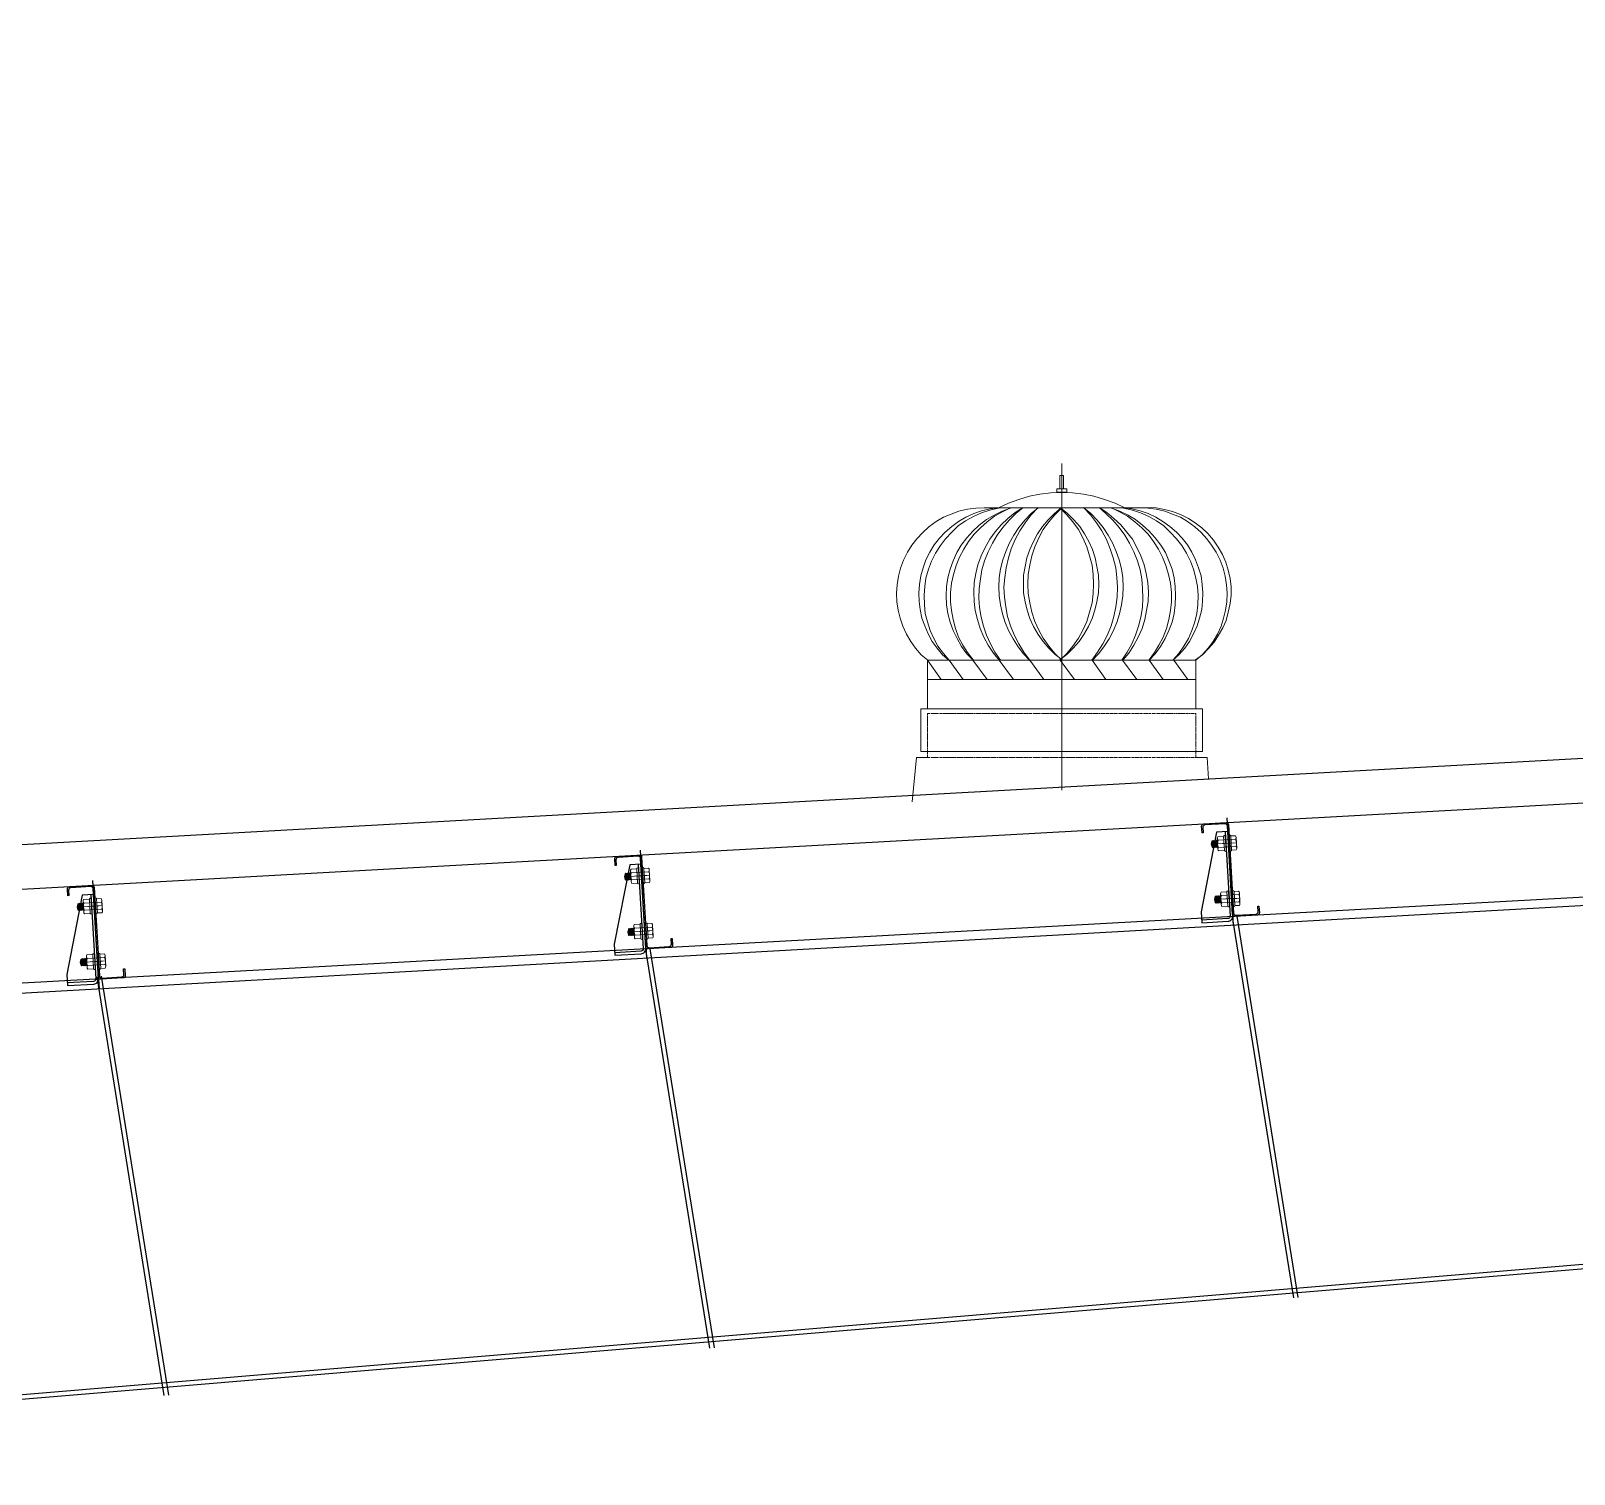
# Model space of a CAD drawing. Header units: metres. Extents: x 31037 to 31490, y -4422 to -3483.
# Drawn here: x 31227.677 to 31231.125, y -4401.642 to -4398.418 of the extents above; entities that cross this region are included whole.
import ezdxf

# ---------------------------------------------------------------- set-up
doc = ezdxf.new("R2010")
doc.units = ezdxf.units.M
doc.header["$LTSCALE"] = 30
doc.header["$MEASUREMENT"] = 0
doc.linetypes.add('DASHDOT', pattern=[1, 0.5, -0.25, 0, -0.25])
doc.layers.get('0').update_dxf_attribs({"color": 30, "lineweight": 40})
for name, color, linetype in [('JSC-1A-Thin', 254, 'Continuous'), ('JSC-G-Grid Line', 250, 'DASHDOT'), ('JSC-H-Dimension', 251, 'Continuous'), ('JSC-U-Steel', 21, 'Continuous'), ('STEEL', 33, 'Continuous')]:
    doc.layers.add(name, color=color, linetype=linetype)
doc.layers.add('JSC-4D-Bolt', color=240, linetype='Continuous', lineweight=18)

# ---------------------------------------------------------------- blocks, each defined once
blk = doc.blocks.new('EGEGRE')
at = {"layer": 'JSC-1A-Thin', "lineweight": 9, "extrusion": (0.000697341, -0.000131776, 1)}
blk.add_line((17325.4454, -5309.2693, 0), (17325.4356, -5309.368), dxfattribs=at)
at = {"layer": 'JSC-1A-Thin', "linetype": 'DASHDOT', "lineweight": 9, "extrusion": (0.000697341, -0.000131776, 1), "elevation": 12.7814}
blk.add_lwpolyline([(17325.7659, -5308.6109), (17325.7659, -5309.3404)], dxfattribs=at)
at = {"layer": 'JSC-1A-Thin', "lineweight": 9, "extrusion": (0.000697341, -0.000131776, 1), "elevation": 12.7814}
for points in [[(17325.7611, -5308.6372), (17325.7699, -5308.6372)], [(17325.7611, -5308.6372), (17325.7611, -5308.667)], [(17325.7699, -5308.6372), (17325.7699, -5308.667)], [(17325.9066, -5308.7096), (17325.8849, -5308.6995), (17325.8612, -5308.6907), (17325.8376, -5308.6839), (17325.8146, -5308.6792), (17325.7895, -5308.6758), (17325.7659, -5308.6751), (17325.7415, -5308.6758), (17325.7165, -5308.6792), (17325.6935, -5308.6839), (17325.6698, -5308.6907), (17325.6468, -5308.6995), (17325.6245, -5308.7096)], [(17325.7544, -5308.667), (17325.7774, -5308.667), (17325.7774, -5308.6744), (17325.7544, -5308.6744), (17325.7544, -5308.667)], [(17325.5927, -5308.7096), (17325.5738, -5308.7103), (17325.5555, -5308.7123), (17325.5359, -5308.7171), (17325.519, -5308.7238), (17325.5014, -5308.7306), (17325.4852, -5308.7401), (17325.4689, -5308.7522), (17325.4554, -5308.7644), (17325.4419, -5308.7786), (17325.431, -5308.7928), (17325.4209, -5308.809), (17325.4121, -5308.8266), (17325.4053, -5308.8442), (17325.4013, -5308.8625), (17325.3979, -5308.8814), (17325.3966, -5308.9004), (17325.3972, -5308.9193), (17325.4006, -5308.9382), (17325.4047, -5308.9565), (17325.4108, -5308.9741), (17325.4189, -5308.9917), (17325.4283, -5309.0079), (17325.4392, -5309.0228), (17325.452, -5309.0377), (17325.4662, -5309.0498)], [(17325.6245, -5308.7096), (17325.6056, -5308.7116), (17325.5866, -5308.7164), (17325.569, -5308.7225), (17325.5514, -5308.7306), (17325.5352, -5308.7401), (17325.5203, -5308.7516), (17325.5055, -5308.7637), (17325.4926, -5308.7773), (17325.4804, -5308.7921), (17325.471, -5308.8084), (17325.4622, -5308.826), (17325.4561, -5308.8435), (17325.4507, -5308.8618), (17325.448, -5308.8807), (17325.4466, -5308.8997), (17325.4473, -5308.9186), (17325.4493, -5308.9369), (17325.4534, -5308.9558), (17325.4595, -5308.9734), (17325.4676, -5308.991), (17325.4764, -5309.0079), (17325.4872, -5309.0228), (17325.4994, -5309.0377), (17325.5136, -5309.0498)], [(17325.6245, -5308.7103), (17325.6049, -5308.715), (17325.5866, -5308.7211), (17325.5684, -5308.7292), (17325.5508, -5308.7387), (17325.5345, -5308.7502), (17325.5203, -5308.7637), (17325.5061, -5308.7786), (17325.4946, -5308.7935), (17325.4838, -5308.8111), (17325.475, -5308.8287), (17325.4683, -5308.8469), (17325.4622, -5308.8665), (17325.4595, -5308.8855), (17325.4581, -5308.9051), (17325.4588, -5308.9261), (17325.4608, -5308.9457), (17325.4655, -5308.9646), (17325.4716, -5308.9836), (17325.4797, -5309.0018), (17325.4892, -5309.0187), (17325.5014, -5309.035), (17325.5142, -5309.0498)], [(17325.6516, -5308.7103), (17325.6326, -5308.7171), (17325.6144, -5308.7258), (17325.5974, -5308.736), (17325.5812, -5308.7482), (17325.567, -5308.7617), (17325.5535, -5308.7766), (17325.5413, -5308.7928), (17325.5312, -5308.8097), (17325.523, -5308.828), (17325.5163, -5308.8469), (17325.5115, -5308.8659), (17325.5082, -5308.8855), (17325.5075, -5308.9065), (17325.5082, -5308.9261), (17325.5115, -5308.9457), (17325.5163, -5308.9653), (17325.523, -5308.9836), (17325.5318, -5309.0018), (17325.542, -5309.0194), (17325.5535, -5309.0356), (17325.5677, -5309.0498)], [(17325.6516, -5308.7096), (17325.6333, -5308.7184), (17325.6157, -5308.7286), (17325.5988, -5308.7407), (17325.5839, -5308.7543), (17325.5697, -5308.7685), (17325.5575, -5308.7847), (17325.5467, -5308.8023), (17325.5372, -5308.8199), (17325.5298, -5308.8388), (17325.5237, -5308.8584), (17325.5197, -5308.878), (17325.517, -5308.899), (17325.517, -5308.9193), (17325.5197, -5308.9389), (17325.523, -5308.9592), (17325.5285, -5308.9795), (17325.5352, -5308.9984), (17325.5447, -5309.0167), (17325.5555, -5309.0329), (17325.5677, -5309.0492)], [(17325.6793, -5308.7089), (17325.6617, -5308.7204), (17325.6455, -5308.7333), (17325.6306, -5308.7475), (17325.6171, -5308.7631), (17325.6049, -5308.78), (17325.5947, -5308.7982), (17325.5859, -5308.8172), (17325.5785, -5308.8368), (17325.5738, -5308.8564), (17325.5704, -5308.8767), (17325.569, -5308.8983), (17325.5697, -5308.9186), (17325.5724, -5308.9389), (17325.5772, -5308.9592), (17325.5832, -5308.9795), (17325.592, -5308.9984), (17325.6015, -5309.0167), (17325.613, -5309.0343), (17325.6259, -5309.0498)], [(17325.6793, -5308.7089), (17325.6631, -5308.7225), (17325.6482, -5308.7373), (17325.634, -5308.7536), (17325.6218, -5308.7705), (17325.611, -5308.7888), (17325.6015, -5308.8077), (17325.5934, -5308.828), (17325.5873, -5308.8483), (17325.5839, -5308.8686), (17325.5812, -5308.8902), (17325.5805, -5308.9112), (17325.5819, -5308.9322), (17325.5859, -5308.9538), (17325.5907, -5308.9741), (17325.5974, -5308.9944), (17325.6062, -5309.0133), (17325.6164, -5309.0323), (17325.6286, -5309.0498)], [(17325.5927, -5308.7096), (17325.939, -5308.7096)], [(17325.7131, -5308.7096), (17325.6976, -5308.7225), (17325.6833, -5308.7373), (17325.6698, -5308.7536), (17325.659, -5308.7705), (17325.6489, -5308.7881), (17325.6407, -5308.807), (17325.634, -5308.826), (17325.6292, -5308.8456), (17325.6259, -5308.8659), (17325.6252, -5308.8862), (17325.6259, -5308.9065), (17325.6292, -5308.9267), (17325.6333, -5308.9464), (17325.6394, -5308.966), (17325.6475, -5308.9849), (17325.657, -5309.0025), (17325.6685, -5309.0201), (17325.6806, -5309.0356), (17325.6948, -5309.0505)], [(17325.7131, -5308.7089), (17325.6976, -5308.7252), (17325.684, -5308.7428), (17325.6719, -5308.761), (17325.6617, -5308.7806), (17325.6529, -5308.8009), (17325.6468, -5308.8212), (17325.6414, -5308.8435), (17325.6387, -5308.8652), (17325.6367, -5308.8868), (17325.638, -5308.9092), (17325.6407, -5308.9308), (17325.6448, -5308.9524), (17325.6516, -5308.9734), (17325.6597, -5308.9937), (17325.6698, -5309.0133), (17325.6813, -5309.0323), (17325.6948, -5309.0498)], [(17325.7645, -5308.7096), (17325.7496, -5308.7225), (17325.7354, -5308.7367), (17325.7226, -5308.7516), (17325.7118, -5308.7678), (17325.7023, -5308.7847), (17325.6942, -5308.803), (17325.6881, -5308.8212), (17325.684, -5308.8408), (17325.6806, -5308.8598), (17325.68, -5308.8801), (17325.6806, -5308.8997), (17325.684, -5308.9193), (17325.6888, -5308.9382), (17325.6948, -5308.9572), (17325.703, -5308.9748), (17325.7131, -5308.9924), (17325.7239, -5309.0086), (17325.7368, -5309.0228), (17325.751, -5309.037), (17325.7665, -5309.0492)], [(17325.7659, -5308.7096), (17325.7503, -5308.7252), (17325.7368, -5308.7407), (17325.7246, -5308.7583), (17325.7145, -5308.7766), (17325.7057, -5308.7969), (17325.6989, -5308.8172), (17325.6942, -5308.8375), (17325.6908, -5308.8584), (17325.6901, -5308.8801), (17325.6908, -5308.901), (17325.6942, -5308.922), (17325.6989, -5308.943), (17325.7057, -5308.9633), (17325.7145, -5308.9829), (17325.7246, -5309.0011), (17325.7368, -5309.0187), (17325.7503, -5309.035), (17325.7659, -5309.0498)], [(17325.7618, -5309.0498), (17325.7774, -5309.035), (17325.7902, -5309.0187), (17325.8031, -5309.0011), (17325.8132, -5308.9829), (17325.822, -5308.9633), (17325.8281, -5308.943), (17325.8335, -5308.922), (17325.8362, -5308.901), (17325.8369, -5308.8801), (17325.8362, -5308.8584), (17325.8335, -5308.8375), (17325.8281, -5308.8172), (17325.822, -5308.7969), (17325.8132, -5308.7766), (17325.8031, -5308.7583), (17325.7902, -5308.7407), (17325.7774, -5308.7252), (17325.7618, -5308.7096)], [(17325.7618, -5309.0492), (17325.7774, -5309.037), (17325.7909, -5309.0228), (17325.8044, -5309.0086), (17325.8152, -5308.9924), (17325.8254, -5308.9748), (17325.8335, -5308.9572), (17325.8396, -5308.9382), (17325.8443, -5308.9193), (17325.8477, -5308.8997), (17325.8484, -5308.8801), (17325.8477, -5308.8598), (17325.8443, -5308.8408), (17325.8403, -5308.8212), (17325.8342, -5308.803), (17325.8261, -5308.7847), (17325.8166, -5308.7678), (17325.8058, -5308.7516), (17325.7929, -5308.7367), (17325.7787, -5308.7225), (17325.7632, -5308.7096)], [(17325.8328, -5309.0498), (17325.8457, -5309.0323), (17325.8579, -5309.0133), (17325.868, -5308.9937), (17325.8761, -5308.9734), (17325.8822, -5308.9524), (17325.8869, -5308.9308), (17325.8897, -5308.9092), (17325.8903, -5308.8868), (17325.889, -5308.8652), (17325.8863, -5308.8435), (17325.8809, -5308.8212), (17325.8741, -5308.8009), (17325.866, -5308.7806), (17325.8552, -5308.761), (17325.8437, -5308.7428), (17325.8301, -5308.7252), (17325.8146, -5308.7089)], [(17325.8335, -5309.0505), (17325.8477, -5309.0356), (17325.8599, -5309.0201), (17325.8714, -5309.0025), (17325.8809, -5308.9849), (17325.889, -5308.966), (17325.8951, -5308.9464), (17325.8991, -5308.9267), (17325.9025, -5308.9065), (17325.9032, -5308.8862), (17325.9025, -5308.8659), (17325.8991, -5308.8456), (17325.8944, -5308.826), (17325.8876, -5308.807), (17325.8795, -5308.7881), (17325.8694, -5308.7705), (17325.8585, -5308.7536), (17325.845, -5308.7373), (17325.8308, -5308.7225), (17325.8152, -5308.7096)], [(17325.8998, -5309.0498), (17325.912, -5309.0323), (17325.9221, -5309.0133), (17325.9309, -5308.9944), (17325.937, -5308.9741), (17325.9424, -5308.9538), (17325.9458, -5308.9322), (17325.9471, -5308.9112), (17325.9465, -5308.8902), (17325.9444, -5308.8686), (17325.9411, -5308.8483), (17325.935, -5308.828), (17325.9269, -5308.8077), (17325.9174, -5308.7888), (17325.9066, -5308.7705), (17325.8944, -5308.7536), (17325.8802, -5308.7373), (17325.8646, -5308.7225), (17325.8491, -5308.7089)], [(17325.9025, -5309.0498), (17325.9154, -5309.0343), (17325.9269, -5309.0167), (17325.9363, -5308.9984), (17325.9451, -5308.9795), (17325.9512, -5308.9592), (17325.9553, -5308.9389), (17325.9586, -5308.9186), (17325.9593, -5308.8983), (17325.958, -5308.8767), (17325.9546, -5308.8564), (17325.9499, -5308.8368), (17325.9424, -5308.8172), (17325.9336, -5308.7982), (17325.9235, -5308.78), (17325.9106, -5308.7631), (17325.8978, -5308.7475), (17325.8822, -5308.7333), (17325.8667, -5308.7204), (17325.8491, -5308.7089)], [(17325.9607, -5309.0492), (17325.9729, -5309.0329), (17325.983, -5309.0167), (17325.9925, -5308.9984), (17325.9999, -5308.9795), (17326.0053, -5308.9592), (17326.0087, -5308.9389), (17326.0107, -5308.9193), (17326.0107, -5308.899), (17326.0087, -5308.878), (17326.0046, -5308.8584), (17325.9986, -5308.8388), (17325.9911, -5308.8199), (17325.9816, -5308.8023), (17325.9708, -5308.7847), (17325.9586, -5308.7685), (17325.9444, -5308.7543), (17325.9289, -5308.7407), (17325.9127, -5308.7286), (17325.8951, -5308.7184), (17325.8768, -5308.7096)], [(17325.9607, -5309.0498), (17325.9742, -5309.0356), (17325.9864, -5309.0194), (17325.9965, -5309.0018), (17326.0053, -5308.9836), (17326.0121, -5308.9653), (17326.0168, -5308.9457), (17326.0195, -5308.9261), (17326.0202, -5308.9065), (17326.0195, -5308.8855), (17326.0168, -5308.8659), (17326.0121, -5308.8469), (17326.0053, -5308.828), (17325.9972, -5308.8097), (17325.9871, -5308.7928), (17325.9742, -5308.7766), (17325.9614, -5308.7617), (17325.9465, -5308.7482), (17325.9309, -5308.736), (17325.914, -5308.7258), (17325.8957, -5308.7171), (17325.8768, -5308.7103)], [(17325.9032, -5308.7096), (17325.9221, -5308.7116), (17325.9411, -5308.7164), (17325.9586, -5308.7225), (17325.9762, -5308.7306), (17325.9918, -5308.7401), (17326.0073, -5308.7516), (17326.0222, -5308.7637), (17326.0351, -5308.7773), (17326.0466, -5308.7921), (17326.0561, -5308.8084), (17326.0648, -5308.826), (17326.0716, -5308.8435), (17326.077, -5308.8618), (17326.0797, -5308.8807), (17326.0811, -5308.8997), (17326.0804, -5308.9186), (17326.0784, -5308.9369), (17326.0736, -5308.9558), (17326.0682, -5308.9734), (17326.0601, -5308.991), (17326.0513, -5309.0079), (17326.0405, -5309.0228), (17326.0276, -5309.0377), (17326.0141, -5309.0498), (17326.027, -5309.035), (17326.0385, -5309.0187), (17326.0486, -5309.0018), (17326.0561, -5308.9836), (17326.0628, -5308.9646), (17326.0676, -5308.9457), (17326.0696, -5308.9261), (17326.0703, -5308.9051), (17326.0689, -5308.8855), (17326.0655, -5308.8665), (17326.0601, -5308.8469), (17326.0533, -5308.8287), (17326.0446, -5308.8111), (17326.0337, -5308.7935), (17326.0222, -5308.7786), (17326.008, -5308.7637), (17325.9938, -5308.7502), (17325.9776, -5308.7387), (17325.96, -5308.7292), (17325.9417, -5308.7211), (17325.9235, -5308.715), (17325.9039, -5308.7103)], [(17326.0648, -5309.0492), (17326.0804, -5309.0377), (17326.0933, -5309.0241), (17326.1061, -5309.0099), (17326.1163, -5308.9944), (17326.1257, -5308.9775), (17326.1332, -5308.9612), (17326.1379, -5308.943), (17326.142, -5308.9234), (17326.144, -5308.9051), (17326.144, -5308.8862), (17326.142, -5308.8672), (17326.1379, -5308.849), (17326.1325, -5308.8307), (17326.125, -5308.8138), (17326.1156, -5308.7975), (17326.1048, -5308.782), (17326.0919, -5308.7671), (17326.079, -5308.7543), (17326.0635, -5308.7428), (17326.0486, -5308.7333), (17326.031, -5308.7245), (17326.0134, -5308.7177), (17325.9952, -5308.713), (17325.9769, -5308.7096), (17325.958, -5308.7089), (17325.939, -5308.7096)], [(17326.0655, -5309.0498), (17326.0797, -5309.0377), (17326.0926, -5309.0228), (17326.1041, -5309.0079), (17326.1135, -5308.9917), (17326.1217, -5308.9741), (17326.1271, -5308.9565), (17326.1318, -5308.9382), (17326.1345, -5308.9193), (17326.1352, -5308.9004), (17326.1338, -5308.8814), (17326.1311, -5308.8625), (17326.1264, -5308.8442), (17326.1196, -5308.8266), (17326.1108, -5308.809), (17326.1007, -5308.7928), (17326.0899, -5308.7786), (17326.077, -5308.7644), (17326.0628, -5308.7522), (17326.0466, -5308.7401), (17326.031, -5308.7306), (17326.0134, -5308.7238), (17325.9959, -5308.7171), (17325.9769, -5308.7123), (17325.9586, -5308.7103), (17325.9397, -5308.7096)], [(17325.4655, -5309.0498), (17326.0655, -5309.0498)], [(17325.4655, -5309.0498), (17325.4967, -5309.0931)], [(17325.4655, -5309.1588), (17325.4655, -5309.0498)], [(17325.5142, -5309.0498), (17325.5454, -5309.0931)], [(17325.567, -5309.0498), (17325.5988, -5309.0931)], [(17325.6259, -5309.0498), (17325.6583, -5309.0931)], [(17325.6948, -5309.0498), (17325.726, -5309.0931)], [(17325.7625, -5309.0498), (17325.7943, -5309.0931)], [(17325.8335, -5309.0498), (17325.8646, -5309.0931)], [(17325.9012, -5309.0498), (17325.9336, -5309.0931)], [(17325.9607, -5309.0498), (17325.9925, -5309.0931)], [(17326.0161, -5309.0498), (17326.0473, -5309.0931)], [(17326.0655, -5309.1588), (17326.0655, -5309.0498)], [(17325.4655, -5309.0931), (17326.0655, -5309.0931)], [(17325.4507, -5309.1588), (17326.0804, -5309.1588)], [(17326.0804, -5309.2541), (17325.4507, -5309.2541), (17325.4507, -5309.1588)], [(17325.4655, -5309.1689), (17325.4669, -5309.1689)], [(17325.4655, -5309.1689), (17325.4655, -5309.1703)], [(17325.4655, -5309.1716), (17325.4655, -5309.173)], [(17325.4655, -5309.1743), (17325.4655, -5309.1757)], [(17325.4676, -5309.1689), (17325.4696, -5309.1689)], [(17325.4703, -5309.1689), (17325.4716, -5309.1689)], [(17325.4737, -5309.1689), (17325.475, -5309.1689)], [(17325.4757, -5309.1689), (17325.4777, -5309.1689)], [(17325.4784, -5309.1689), (17325.4804, -5309.1689)], [(17325.4811, -5309.1689), (17325.4831, -5309.1689)], [(17325.4838, -5309.1689), (17325.4858, -5309.1689)], [(17325.4865, -5309.1689), (17325.4885, -5309.1689)], [(17325.4892, -5309.1689), (17325.4906, -5309.1689)], [(17325.4926, -5309.1689), (17325.494, -5309.1689)], [(17325.4946, -5309.1689), (17325.4967, -5309.1689)], [(17325.4973, -5309.1689), (17325.4994, -5309.1689)], [(17325.5007, -5309.1689), (17325.5021, -5309.1689)], [(17325.5027, -5309.1689), (17325.5048, -5309.1689)], [(17325.5055, -5309.1689), (17325.5075, -5309.1689)], [(17325.5082, -5309.1689), (17325.5102, -5309.1689)], [(17325.5115, -5309.1689), (17325.5129, -5309.1689)], [(17325.5136, -5309.1689), (17325.5156, -5309.1689)], [(17325.5163, -5309.1689), (17325.519, -5309.1689)], [(17325.5197, -5309.1689), (17325.521, -5309.1689)], [(17325.5217, -5309.1689), (17325.5237, -5309.1689)], [(17325.5244, -5309.1689), (17325.5264, -5309.1689)], [(17325.5271, -5309.1689), (17325.5291, -5309.1689)], [(17325.5305, -5309.1689), (17325.5318, -5309.1689)], [(17325.5325, -5309.1689), (17325.5345, -5309.1689)], [(17325.5352, -5309.1689), (17325.5379, -5309.1689)], [(17325.5386, -5309.1689), (17325.54, -5309.1689)], [(17325.5406, -5309.1689), (17325.5427, -5309.1689)], [(17325.5433, -5309.1689), (17325.5454, -5309.1689)], [(17325.5467, -5309.1689), (17325.5481, -5309.1689)], [(17325.5494, -5309.1689), (17325.5508, -5309.1689)], [(17325.5514, -5309.1689), (17325.5535, -5309.1689)], [(17325.5542, -5309.1689), (17325.5569, -5309.1689)], [(17325.5575, -5309.1689), (17325.5589, -5309.1689)], [(17325.5596, -5309.1689), (17325.5616, -5309.1689)], [(17325.5623, -5309.1689), (17325.565, -5309.1689)], [(17325.5657, -5309.1689), (17325.567, -5309.1689)], [(17325.5684, -5309.1689), (17325.5697, -5309.1689)], [(17325.5704, -5309.1689), (17325.5724, -5309.1689)], [(17325.5738, -5309.1689), (17325.5758, -5309.1689)], [(17325.5765, -5309.1689), (17325.5778, -5309.1689)], [(17325.5785, -5309.1689), (17325.5805, -5309.1689)], [(17325.5812, -5309.1689), (17325.5839, -5309.1689)], [(17325.5846, -5309.1689), (17325.5859, -5309.1689)], [(17325.5873, -5309.1689), (17325.5887, -5309.1689)], [(17325.5893, -5309.1689), (17325.592, -5309.1689)], [(17325.5927, -5309.1689), (17325.5947, -5309.1689)], [(17325.5954, -5309.1689), (17325.5968, -5309.1689)], [(17325.5974, -5309.1689), (17325.5995, -5309.1689)], [(17325.6002, -5309.1689), (17325.6029, -5309.1689)], [(17325.6035, -5309.1689), (17325.6049, -5309.1689)], [(17325.6062, -5309.1689), (17325.6076, -5309.1689)], [(17325.6083, -5309.1689), (17325.611, -5309.1689)], [(17325.6116, -5309.1689), (17325.6137, -5309.1689)], [(17325.6144, -5309.1689), (17325.6157, -5309.1689)], [(17325.6164, -5309.1689), (17325.6184, -5309.1689)], [(17325.6198, -5309.1689), (17325.6218, -5309.1689)], [(17325.6225, -5309.1689), (17325.6238, -5309.1689)], [(17325.6252, -5309.1689), (17325.6265, -5309.1689)], [(17325.6272, -5309.1689), (17325.6299, -5309.1689)], [(17325.6306, -5309.1689), (17325.6326, -5309.1689)], [(17325.6333, -5309.1689), (17325.6346, -5309.1689)], [(17325.6353, -5309.1689), (17325.638, -5309.1689)], [(17325.6387, -5309.1689), (17325.6407, -5309.1689)], [(17325.6414, -5309.1689), (17325.6428, -5309.1689)], [(17325.6441, -5309.1689), (17325.6455, -5309.1689)], [(17325.6468, -5309.1689), (17325.6489, -5309.1689)], [(17325.6495, -5309.1689), (17325.6516, -5309.1689)], [(17325.6522, -5309.1689), (17325.6536, -5309.1689)], [(17325.6543, -5309.1689), (17325.657, -5309.1689)], [(17325.6576, -5309.1689), (17325.6597, -5309.1689)], [(17325.6604, -5309.1689), (17325.6617, -5309.1689)], [(17325.6631, -5309.1689), (17325.6651, -5309.1689)], [(17325.6658, -5309.1689), (17325.6678, -5309.1689)], [(17325.6685, -5309.1689), (17325.6705, -5309.1689)], [(17325.6712, -5309.1689), (17325.6725, -5309.1689)], [(17325.6732, -5309.1689), (17325.6759, -5309.1689)], [(17325.6766, -5309.1689), (17325.6786, -5309.1689)], [(17325.6793, -5309.1689), (17325.6806, -5309.1689)], [(17325.682, -5309.1689), (17325.684, -5309.1689)], [(17325.6847, -5309.1689), (17325.6867, -5309.1689)], [(17325.6874, -5309.1689), (17325.6894, -5309.1689)], [(17325.6901, -5309.1689), (17325.6915, -5309.1689)], [(17325.6928, -5309.1689), (17325.6948, -5309.1689)], [(17325.6955, -5309.1689), (17325.6976, -5309.1689)], [(17325.6982, -5309.1689), (17325.6996, -5309.1689)], [(17325.7016, -5309.1689), (17325.703, -5309.1689)], [(17325.7036, -5309.1689), (17325.7057, -5309.1689)], [(17325.7063, -5309.1689), (17325.7084, -5309.1689)], [(17325.7091, -5309.1689), (17325.7111, -5309.1689)], [(17325.7118, -5309.1689), (17325.7138, -5309.1689)], [(17325.7145, -5309.1689), (17325.7165, -5309.1689)], [(17325.7172, -5309.1689), (17325.7185, -5309.1689)], [(17325.7206, -5309.1689), (17325.7219, -5309.1689)], [(17325.7226, -5309.1689), (17325.7246, -5309.1689)], [(17325.7253, -5309.1689), (17325.7273, -5309.1689)], [(17325.728, -5309.1689), (17325.73, -5309.1689)], [(17325.7307, -5309.1689), (17325.7327, -5309.1689)], [(17325.7334, -5309.1689), (17325.7354, -5309.1689)], [(17325.7361, -5309.1689), (17325.7381, -5309.1689)], [(17325.7395, -5309.1689), (17325.7408, -5309.1689)], [(17325.7415, -5309.1689), (17325.7435, -5309.1689)], [(17325.7442, -5309.1689), (17325.7463, -5309.1689)], [(17325.7476, -5309.1689), (17325.749, -5309.1689)], [(17325.7496, -5309.1689), (17325.7517, -5309.1689)], [(17325.7523, -5309.1689), (17325.7544, -5309.1689)], [(17325.755, -5309.1689), (17325.7571, -5309.1689)], [(17325.7584, -5309.1689), (17325.7598, -5309.1689)], [(17325.7605, -5309.1689), (17325.7625, -5309.1689)], [(17325.7632, -5309.1689), (17325.7659, -5309.1689)], [(17325.7665, -5309.1689), (17325.7679, -5309.1689)], [(17325.7686, -5309.1689), (17325.7706, -5309.1689)], [(17325.7713, -5309.1689), (17325.7733, -5309.1689)], [(17325.7747, -5309.1689), (17325.776, -5309.1689)], [(17325.7774, -5309.1689), (17325.7787, -5309.1689)], [(17325.7794, -5309.1689), (17325.7814, -5309.1689)], [(17325.7821, -5309.1689), (17325.7848, -5309.1689)], [(17325.7855, -5309.1689), (17325.7868, -5309.1689)], [(17325.7875, -5309.1689), (17325.7895, -5309.1689)], [(17325.7902, -5309.1689), (17325.7929, -5309.1689)], [(17325.7936, -5309.1689), (17325.795, -5309.1689)], [(17325.7963, -5309.1689), (17325.7977, -5309.1689)], [(17325.7983, -5309.1689), (17325.8004, -5309.1689)], [(17325.801, -5309.1689), (17325.8038, -5309.1689)], [(17325.8044, -5309.1689), (17325.8058, -5309.1689)], [(17325.8065, -5309.1689), (17325.8085, -5309.1689)], [(17325.8092, -5309.1689), (17325.8119, -5309.1689)], [(17325.8125, -5309.1689), (17325.8139, -5309.1689)], [(17325.8152, -5309.1689), (17325.8166, -5309.1689)], [(17325.8173, -5309.1689), (17325.8193, -5309.1689)], [(17325.8207, -5309.1689), (17325.8227, -5309.1689)], [(17325.8234, -5309.1689), (17325.8247, -5309.1689)], [(17325.8254, -5309.1689), (17325.8274, -5309.1689)], [(17325.8281, -5309.1689), (17325.8308, -5309.1689)], [(17325.8315, -5309.1689), (17325.8328, -5309.1689)], [(17325.8342, -5309.1689), (17325.8355, -5309.1689)], [(17325.8362, -5309.1689), (17325.8389, -5309.1689)], [(17325.8396, -5309.1689), (17325.8416, -5309.1689)], [(17325.8423, -5309.1689), (17325.8437, -5309.1689)], [(17325.8443, -5309.1689), (17325.8464, -5309.1689)], [(17325.8477, -5309.1689), (17325.8497, -5309.1689)], [(17325.8504, -5309.1689), (17325.8518, -5309.1689)], [(17325.8531, -5309.1689), (17325.8545, -5309.1689)], [(17325.8552, -5309.1689), (17325.8579, -5309.1689)], [(17325.8585, -5309.1689), (17325.8606, -5309.1689)], [(17325.8612, -5309.1689), (17325.8626, -5309.1689)], [(17325.864, -5309.1689), (17325.866, -5309.1689)], [(17325.8667, -5309.1689), (17325.8687, -5309.1689)], [(17325.8694, -5309.1689), (17325.8707, -5309.1689)], [(17325.8721, -5309.1689), (17325.8734, -5309.1689)], [(17325.8741, -5309.1689), (17325.8768, -5309.1689)], [(17325.8775, -5309.1689), (17325.8795, -5309.1689)], [(17325.8802, -5309.1689), (17325.8815, -5309.1689)], [(17325.8829, -5309.1689), (17325.8849, -5309.1689)], [(17325.8856, -5309.1689), (17325.8876, -5309.1689)], [(17325.8883, -5309.1689), (17325.8897, -5309.1689)], [(17325.891, -5309.1689), (17325.8924, -5309.1689)], [(17325.8937, -5309.1689), (17325.8957, -5309.1689)], [(17325.8964, -5309.1689), (17325.8984, -5309.1689)], [(17325.8991, -5309.1689), (17325.9005, -5309.1689)], [(17325.9025, -5309.1689), (17325.9039, -5309.1689)], [(17325.9045, -5309.1689), (17325.9066, -5309.1689)], [(17325.9072, -5309.1689), (17325.9086, -5309.1689)], [(17325.9099, -5309.1689), (17325.912, -5309.1689)], [(17325.9127, -5309.1689), (17325.9147, -5309.1689)], [(17325.9154, -5309.1689), (17325.9174, -5309.1689)], [(17325.9181, -5309.1689), (17325.9194, -5309.1689)], [(17325.9214, -5309.1689), (17325.9228, -5309.1689)], [(17325.9235, -5309.1689), (17325.9255, -5309.1689)], [(17325.9262, -5309.1689), (17325.9275, -5309.1689)], [(17325.9289, -5309.1689), (17325.9309, -5309.1689)], [(17325.9316, -5309.1689), (17325.9336, -5309.1689)], [(17325.9343, -5309.1689), (17325.9363, -5309.1689)], [(17325.937, -5309.1689), (17325.939, -5309.1689)], [(17325.9404, -5309.1689), (17325.9417, -5309.1689)], [(17325.9424, -5309.1689), (17325.9444, -5309.1689)], [(17325.9451, -5309.1689), (17325.9465, -5309.1689)], [(17325.9485, -5309.1689), (17325.9499, -5309.1689)], [(17325.9505, -5309.1689), (17325.9526, -5309.1689)], [(17325.9532, -5309.1689), (17325.9553, -5309.1689)], [(17325.9559, -5309.1689), (17325.958, -5309.1689)], [(17325.9593, -5309.1689), (17325.9607, -5309.1689)], [(17325.9614, -5309.1689), (17325.9634, -5309.1689)], [(17325.9641, -5309.1689), (17325.9654, -5309.1689)], [(17325.9674, -5309.1689), (17325.9688, -5309.1689)], [(17325.9695, -5309.1689), (17325.9715, -5309.1689)], [(17325.9722, -5309.1689), (17325.9742, -5309.1689)], [(17325.9756, -5309.1689), (17325.9769, -5309.1689)], [(17325.9783, -5309.1689), (17325.9796, -5309.1689)], [(17325.9803, -5309.1689), (17325.9823, -5309.1689)], [(17325.983, -5309.1689), (17325.985, -5309.1689)], [(17325.9864, -5309.1689), (17325.9877, -5309.1689)], [(17325.9884, -5309.1689), (17325.9904, -5309.1689)], [(17325.9911, -5309.1689), (17325.9938, -5309.1689)], [(17325.9945, -5309.1689), (17325.9959, -5309.1689)], [(17325.9972, -5309.1689), (17325.9986, -5309.1689)], [(17325.9992, -5309.1689), (17326.0013, -5309.1689)], [(17326.0019, -5309.1689), (17326.004, -5309.1689)], [(17326.0053, -5309.1689), (17326.0067, -5309.1689)], [(17326.0073, -5309.1689), (17326.0094, -5309.1689)], [(17326.0101, -5309.1689), (17326.0128, -5309.1689)], [(17326.0134, -5309.1689), (17326.0148, -5309.1689)], [(17326.0161, -5309.1689), (17326.0175, -5309.1689)], [(17326.0182, -5309.1689), (17326.0202, -5309.1689)], [(17326.0216, -5309.1689), (17326.0229, -5309.1689)], [(17326.0243, -5309.1689), (17326.0256, -5309.1689)], [(17326.0263, -5309.1689), (17326.0283, -5309.1689)], [(17326.029, -5309.1689), (17326.0317, -5309.1689)], [(17326.0324, -5309.1689), (17326.0337, -5309.1689)], [(17326.0351, -5309.1689), (17326.0364, -5309.1689)], [(17326.0371, -5309.1689), (17326.0398, -5309.1689)], [(17326.0405, -5309.1689), (17326.0418, -5309.1689)], [(17326.0432, -5309.1689), (17326.0446, -5309.1689)], [(17326.0452, -5309.1689), (17326.0473, -5309.1689)], [(17326.0486, -5309.1689), (17326.0506, -5309.1689)], [(17326.0513, -5309.1689), (17326.0527, -5309.1689)], [(17326.054, -5309.1689), (17326.0554, -5309.1689)], [(17326.0561, -5309.1689), (17326.0588, -5309.1689)], [(17326.0594, -5309.1689), (17326.0608, -5309.1689)], [(17326.0621, -5309.1689), (17326.0635, -5309.1689)], [(17326.0642, -5309.1689), (17326.0655, -5309.1689)], [(17326.0655, -5309.1689), (17326.0655, -5309.1703)], [(17326.0655, -5309.1716), (17326.0655, -5309.173)], [(17326.0655, -5309.1743), (17326.0655, -5309.1757)], [(17326.0804, -5309.2541), (17326.0804, -5309.1588)], [(17325.4655, -5309.1763), (17325.4655, -5309.1784)], [(17325.4655, -5309.179), (17325.4655, -5309.1817)], [(17325.4655, -5309.1824), (17325.4655, -5309.1838)], [(17325.4655, -5309.1845), (17325.4655, -5309.1865)], [(17325.4655, -5309.1872), (17325.4655, -5309.1899)], [(17325.4655, -5309.1905), (17325.4655, -5309.1919)], [(17325.4655, -5309.1932), (17325.4655, -5309.1946)], [(17325.4655, -5309.1953), (17325.4655, -5309.1973)], [(17325.4655, -5309.1987), (17325.4655, -5309.2007)], [(17325.4655, -5309.2014), (17325.4655, -5309.2027)], [(17325.4655, -5309.2034), (17325.4655, -5309.2054)], [(17325.4655, -5309.2061), (17325.4655, -5309.2088)], [(17325.4655, -5309.2095), (17325.4655, -5309.2108)], [(17326.0655, -5309.1763), (17326.0655, -5309.1784)], [(17326.0655, -5309.179), (17326.0655, -5309.1817)], [(17326.0655, -5309.1824), (17326.0655, -5309.1838)], [(17326.0655, -5309.1845), (17326.0655, -5309.1865)], [(17326.0655, -5309.1872), (17326.0655, -5309.1899)], [(17326.0655, -5309.1905), (17326.0655, -5309.1919)], [(17326.0655, -5309.1932), (17326.0655, -5309.1946)], [(17326.0655, -5309.1953), (17326.0655, -5309.1973)], [(17326.0655, -5309.1987), (17326.0655, -5309.2007)], [(17326.0655, -5309.2014), (17326.0655, -5309.2027)], [(17326.0655, -5309.2034), (17326.0655, -5309.2054)], [(17326.0655, -5309.2061), (17326.0655, -5309.2088)], [(17326.0655, -5309.2095), (17326.0655, -5309.2108)], [(17325.4655, -5309.2122), (17325.4655, -5309.2135)], [(17325.4655, -5309.2142), (17325.4655, -5309.2169)], [(17325.4655, -5309.2176), (17325.4655, -5309.2196)], [(17325.4655, -5309.2203), (17325.4655, -5309.2217)], [(17325.4655, -5309.2223), (17325.4655, -5309.2244)], [(17325.4655, -5309.225), (17325.4655, -5309.2277)], [(17325.4655, -5309.2284), (17325.4655, -5309.2298)], [(17325.4655, -5309.2311), (17325.4655, -5309.2325)], [(17325.4655, -5309.2332), (17325.4655, -5309.2359)], [(17325.4655, -5309.2365), (17325.4655, -5309.2386)], [(17325.4655, -5309.2392), (17325.4655, -5309.2406)], [(17325.4655, -5309.2413), (17325.4655, -5309.2433)], [(17326.0655, -5309.2122), (17326.0655, -5309.2135)], [(17326.0655, -5309.2142), (17326.0655, -5309.2169)], [(17326.0655, -5309.2176), (17326.0655, -5309.2196)], [(17326.0655, -5309.2203), (17326.0655, -5309.2217)], [(17326.0655, -5309.2223), (17326.0655, -5309.2244)], [(17326.0655, -5309.225), (17326.0655, -5309.2277)], [(17326.0655, -5309.2284), (17326.0655, -5309.2298)], [(17326.0655, -5309.2311), (17326.0655, -5309.2325)], [(17326.0655, -5309.2332), (17326.0655, -5309.2359)], [(17326.0655, -5309.2365), (17326.0655, -5309.2386)], [(17326.0655, -5309.2392), (17326.0655, -5309.2406)], [(17326.0655, -5309.2413), (17326.0655, -5309.2433)], [(17325.4412, -5309.2677), (17325.4655, -5309.2677)], [(17325.4655, -5309.2447), (17325.4655, -5309.2467)], [(17325.4655, -5309.2474), (17325.4655, -5309.2487)], [(17325.4655, -5309.2501), (17325.4655, -5309.2514)], [(17325.4655, -5309.2521), (17325.4655, -5309.2548)], [(17325.4655, -5309.2555), (17325.4655, -5309.2575)], [(17325.4655, -5309.2582), (17325.4655, -5309.2595)], [(17325.4655, -5309.2609), (17325.4655, -5309.2629)], [(17325.4655, -5309.2636), (17325.4655, -5309.2656)], [(17325.4655, -5309.2663), (17325.4655, -5309.2677)], [(17325.4655, -5309.2677), (17325.4669, -5309.2677)], [(17325.4676, -5309.2677), (17325.4696, -5309.2677)], [(17325.4703, -5309.2677), (17325.4716, -5309.2677)], [(17325.4737, -5309.2677), (17325.475, -5309.2677)], [(17325.4757, -5309.2677), (17325.4777, -5309.2677)], [(17325.4784, -5309.2677), (17325.4804, -5309.2677)], [(17325.4811, -5309.2677), (17325.4831, -5309.2677)], [(17325.4838, -5309.2677), (17325.4858, -5309.2677)], [(17325.4865, -5309.2677), (17325.4885, -5309.2677)], [(17325.4892, -5309.2677), (17325.4906, -5309.2677)], [(17325.4926, -5309.2677), (17325.494, -5309.2677)], [(17325.4946, -5309.2677), (17325.4967, -5309.2677)], [(17325.4973, -5309.2677), (17325.4994, -5309.2677)], [(17325.5007, -5309.2677), (17325.5021, -5309.2677)], [(17325.5027, -5309.2677), (17325.5048, -5309.2677)], [(17325.5055, -5309.2677), (17325.5075, -5309.2677)], [(17325.5082, -5309.2677), (17325.5102, -5309.2677)], [(17325.5115, -5309.2677), (17325.5129, -5309.2677)], [(17325.5136, -5309.2677), (17325.5156, -5309.2677)], [(17325.5163, -5309.2677), (17325.519, -5309.2677)], [(17325.5197, -5309.2677), (17325.521, -5309.2677)], [(17325.5217, -5309.2677), (17325.5237, -5309.2677)], [(17325.5244, -5309.2677), (17325.5264, -5309.2677)], [(17325.5271, -5309.2677), (17325.5291, -5309.2677)], [(17325.5305, -5309.2677), (17325.5318, -5309.2677)], [(17325.5325, -5309.2677), (17325.5345, -5309.2677)], [(17325.5352, -5309.2677), (17325.5379, -5309.2677)], [(17325.5386, -5309.2677), (17325.54, -5309.2677)], [(17325.5406, -5309.2677), (17325.5427, -5309.2677)], [(17325.5433, -5309.2677), (17325.5454, -5309.2677)], [(17325.5467, -5309.2677), (17325.5481, -5309.2677)], [(17325.5494, -5309.2677), (17325.5508, -5309.2677)], [(17325.5514, -5309.2677), (17325.5535, -5309.2677)], [(17325.5542, -5309.2677), (17325.5569, -5309.2677)], [(17325.5575, -5309.2677), (17325.5589, -5309.2677)], [(17325.5596, -5309.2677), (17325.5616, -5309.2677)], [(17325.5623, -5309.2677), (17325.565, -5309.2677)], [(17325.5657, -5309.2677), (17325.567, -5309.2677)], [(17325.5684, -5309.2677), (17325.5697, -5309.2677)], [(17325.5704, -5309.2677), (17325.5724, -5309.2677)], [(17325.5738, -5309.2677), (17325.5758, -5309.2677)], [(17325.5765, -5309.2677), (17325.5778, -5309.2677)], [(17325.5785, -5309.2677), (17325.5805, -5309.2677)], [(17325.5812, -5309.2677), (17325.5839, -5309.2677)], [(17325.5846, -5309.2677), (17325.5859, -5309.2677)], [(17325.5873, -5309.2677), (17325.5887, -5309.2677)], [(17325.5893, -5309.2677), (17325.592, -5309.2677)], [(17325.5927, -5309.2677), (17325.5947, -5309.2677)], [(17325.5954, -5309.2677), (17325.5968, -5309.2677)], [(17325.5974, -5309.2677), (17325.5995, -5309.2677)], [(17325.6002, -5309.2677), (17325.6029, -5309.2677)], [(17325.6035, -5309.2677), (17325.6049, -5309.2677)], [(17325.6062, -5309.2677), (17325.6076, -5309.2677)], [(17325.6083, -5309.2677), (17325.611, -5309.2677)], [(17325.6116, -5309.2677), (17325.6137, -5309.2677)], [(17325.6144, -5309.2677), (17325.6157, -5309.2677)], [(17325.6164, -5309.2677), (17325.6184, -5309.2677)], [(17325.6198, -5309.2677), (17325.6218, -5309.2677)], [(17325.6225, -5309.2677), (17325.6238, -5309.2677)], [(17325.6252, -5309.2677), (17325.6265, -5309.2677)], [(17325.6272, -5309.2677), (17325.6299, -5309.2677)], [(17325.6306, -5309.2677), (17325.6326, -5309.2677)], [(17325.6333, -5309.2677), (17325.6346, -5309.2677)], [(17325.6353, -5309.2677), (17325.638, -5309.2677)], [(17325.6387, -5309.2677), (17325.6407, -5309.2677)], [(17325.6414, -5309.2677), (17325.6428, -5309.2677)], [(17325.6441, -5309.2677), (17325.6455, -5309.2677)], [(17325.6468, -5309.2677), (17325.6489, -5309.2677)], [(17325.6495, -5309.2677), (17325.6516, -5309.2677)], [(17325.6522, -5309.2677), (17325.6536, -5309.2677)], [(17325.6543, -5309.2677), (17325.657, -5309.2677)], [(17325.6576, -5309.2677), (17325.6597, -5309.2677)], [(17325.6604, -5309.2677), (17325.6617, -5309.2677)], [(17325.6631, -5309.2677), (17325.6651, -5309.2677)], [(17325.6658, -5309.2677), (17325.6678, -5309.2677)], [(17325.6685, -5309.2677), (17325.6705, -5309.2677)], [(17325.6712, -5309.2677), (17325.6725, -5309.2677)], [(17325.6732, -5309.2677), (17325.6759, -5309.2677)], [(17325.6766, -5309.2677), (17325.6786, -5309.2677)], [(17325.6793, -5309.2677), (17325.6806, -5309.2677)], [(17325.682, -5309.2677), (17325.684, -5309.2677)], [(17325.6847, -5309.2677), (17325.6867, -5309.2677)], [(17325.6874, -5309.2677), (17325.6894, -5309.2677)], [(17325.6901, -5309.2677), (17325.6915, -5309.2677)], [(17325.6928, -5309.2677), (17325.6948, -5309.2677)], [(17325.6955, -5309.2677), (17325.6976, -5309.2677)], [(17325.6982, -5309.2677), (17325.6996, -5309.2677)], [(17325.7016, -5309.2677), (17325.703, -5309.2677)], [(17325.7036, -5309.2677), (17325.7057, -5309.2677)], [(17325.7063, -5309.2677), (17325.7084, -5309.2677)], [(17325.7091, -5309.2677), (17325.7111, -5309.2677)], [(17325.7118, -5309.2677), (17325.7138, -5309.2677)], [(17325.7145, -5309.2677), (17325.7165, -5309.2677)], [(17325.7172, -5309.2677), (17325.7185, -5309.2677)], [(17325.7206, -5309.2677), (17325.7219, -5309.2677)], [(17325.7226, -5309.2677), (17325.7246, -5309.2677)], [(17325.7253, -5309.2677), (17325.7273, -5309.2677)], [(17325.728, -5309.2677), (17325.73, -5309.2677)], [(17325.7307, -5309.2677), (17325.7327, -5309.2677)], [(17325.7334, -5309.2677), (17325.7354, -5309.2677)], [(17325.7361, -5309.2677), (17325.7381, -5309.2677)], [(17325.7395, -5309.2677), (17325.7408, -5309.2677)], [(17325.7415, -5309.2677), (17325.7435, -5309.2677)], [(17325.7442, -5309.2677), (17325.7463, -5309.2677)], [(17325.7476, -5309.2677), (17325.749, -5309.2677)], [(17325.7496, -5309.2677), (17325.7517, -5309.2677)], [(17325.7523, -5309.2677), (17325.7544, -5309.2677)], [(17325.755, -5309.2677), (17325.7571, -5309.2677)], [(17325.7584, -5309.2677), (17325.7598, -5309.2677)], [(17325.7605, -5309.2677), (17325.7625, -5309.2677)], [(17325.7632, -5309.2677), (17325.7659, -5309.2677)], [(17325.7665, -5309.2677), (17325.7679, -5309.2677)], [(17325.7686, -5309.2677), (17325.7706, -5309.2677)], [(17325.7713, -5309.2677), (17325.7733, -5309.2677)], [(17325.7747, -5309.2677), (17325.776, -5309.2677)], [(17325.7774, -5309.2677), (17325.7787, -5309.2677)], [(17325.7794, -5309.2677), (17325.7814, -5309.2677)], [(17325.7821, -5309.2677), (17325.7848, -5309.2677)], [(17325.7855, -5309.2677), (17325.7868, -5309.2677)], [(17325.7875, -5309.2677), (17325.7895, -5309.2677)], [(17325.7902, -5309.2677), (17325.7929, -5309.2677)], [(17325.7936, -5309.2677), (17325.795, -5309.2677)], [(17325.7963, -5309.2677), (17325.7977, -5309.2677)], [(17325.7983, -5309.2677), (17325.8004, -5309.2677)], [(17325.801, -5309.2677), (17325.8038, -5309.2677)], [(17325.8044, -5309.2677), (17325.8058, -5309.2677)], [(17325.8065, -5309.2677), (17325.8085, -5309.2677)], [(17325.8092, -5309.2677), (17325.8119, -5309.2677)], [(17325.8125, -5309.2677), (17325.8139, -5309.2677)], [(17325.8152, -5309.2677), (17325.8166, -5309.2677)], [(17325.8173, -5309.2677), (17325.8193, -5309.2677)], [(17325.8207, -5309.2677), (17325.8227, -5309.2677)], [(17325.8234, -5309.2677), (17325.8247, -5309.2677)], [(17325.8254, -5309.2677), (17325.8274, -5309.2677)], [(17325.8281, -5309.2677), (17325.8308, -5309.2677)], [(17325.8315, -5309.2677), (17325.8328, -5309.2677)], [(17325.8342, -5309.2677), (17325.8355, -5309.2677)], [(17325.8362, -5309.2677), (17325.8389, -5309.2677)], [(17325.8396, -5309.2677), (17325.8416, -5309.2677)], [(17325.8423, -5309.2677), (17325.8437, -5309.2677)], [(17325.8443, -5309.2677), (17325.8464, -5309.2677)], [(17325.8477, -5309.2677), (17325.8497, -5309.2677)], [(17325.8504, -5309.2677), (17325.8518, -5309.2677)], [(17325.8531, -5309.2677), (17325.8545, -5309.2677)], [(17325.8552, -5309.2677), (17325.8579, -5309.2677)], [(17325.8585, -5309.2677), (17325.8606, -5309.2677)], [(17325.8612, -5309.2677), (17325.8626, -5309.2677)], [(17325.864, -5309.2677), (17325.866, -5309.2677)], [(17325.8667, -5309.2677), (17325.8687, -5309.2677)], [(17325.8694, -5309.2677), (17325.8707, -5309.2677)], [(17325.8721, -5309.2677), (17325.8734, -5309.2677)], [(17325.8741, -5309.2677), (17325.8768, -5309.2677)], [(17325.8775, -5309.2677), (17325.8795, -5309.2677)], [(17325.8802, -5309.2677), (17325.8815, -5309.2677)], [(17325.8829, -5309.2677), (17325.8849, -5309.2677)], [(17325.8856, -5309.2677), (17325.8876, -5309.2677)], [(17325.8883, -5309.2677), (17325.8897, -5309.2677)], [(17325.891, -5309.2677), (17325.8924, -5309.2677)], [(17325.8937, -5309.2677), (17325.8957, -5309.2677)], [(17325.8964, -5309.2677), (17325.8984, -5309.2677)], [(17325.8991, -5309.2677), (17325.9005, -5309.2677)], [(17325.9025, -5309.2677), (17325.9039, -5309.2677)], [(17325.9045, -5309.2677), (17325.9066, -5309.2677)], [(17325.9072, -5309.2677), (17325.9086, -5309.2677)], [(17325.9099, -5309.2677), (17325.912, -5309.2677)], [(17325.9127, -5309.2677), (17325.9147, -5309.2677)], [(17325.9154, -5309.2677), (17325.9174, -5309.2677)], [(17325.9181, -5309.2677), (17325.9194, -5309.2677)], [(17325.9214, -5309.2677), (17325.9228, -5309.2677)], [(17325.9235, -5309.2677), (17325.9255, -5309.2677)], [(17325.9262, -5309.2677), (17325.9275, -5309.2677)], [(17325.9289, -5309.2677), (17325.9309, -5309.2677)], [(17325.9316, -5309.2677), (17325.9336, -5309.2677)], [(17325.9343, -5309.2677), (17325.9363, -5309.2677)], [(17325.937, -5309.2677), (17325.939, -5309.2677)], [(17325.9404, -5309.2677), (17325.9417, -5309.2677)], [(17325.9424, -5309.2677), (17325.9444, -5309.2677)], [(17325.9451, -5309.2677), (17325.9465, -5309.2677)], [(17325.9485, -5309.2677), (17325.9499, -5309.2677)], [(17325.9505, -5309.2677), (17325.9526, -5309.2677)], [(17325.9532, -5309.2677), (17325.9553, -5309.2677)], [(17325.9559, -5309.2677), (17325.958, -5309.2677)], [(17325.9593, -5309.2677), (17325.9607, -5309.2677)], [(17325.9614, -5309.2677), (17325.9634, -5309.2677)], [(17325.9641, -5309.2677), (17325.9654, -5309.2677)], [(17325.9674, -5309.2677), (17325.9688, -5309.2677)], [(17325.9695, -5309.2677), (17325.9715, -5309.2677)], [(17325.9722, -5309.2677), (17325.9742, -5309.2677)], [(17325.9756, -5309.2677), (17325.9769, -5309.2677)], [(17325.9783, -5309.2677), (17325.9796, -5309.2677)], [(17325.9803, -5309.2677), (17325.9823, -5309.2677)], [(17325.983, -5309.2677), (17325.985, -5309.2677)], [(17325.9864, -5309.2677), (17325.9877, -5309.2677)], [(17325.9884, -5309.2677), (17325.9904, -5309.2677)], [(17325.9911, -5309.2677), (17325.9938, -5309.2677)], [(17325.9945, -5309.2677), (17325.9959, -5309.2677)], [(17325.9972, -5309.2677), (17325.9986, -5309.2677)], [(17325.9992, -5309.2677), (17326.0013, -5309.2677)], [(17326.0019, -5309.2677), (17326.004, -5309.2677)], [(17326.0053, -5309.2677), (17326.0067, -5309.2677)], [(17326.0073, -5309.2677), (17326.0094, -5309.2677)], [(17326.0101, -5309.2677), (17326.0128, -5309.2677)], [(17326.0134, -5309.2677), (17326.0148, -5309.2677)], [(17326.0161, -5309.2677), (17326.0175, -5309.2677)], [(17326.0182, -5309.2677), (17326.0202, -5309.2677)], [(17326.0216, -5309.2677), (17326.0229, -5309.2677)], [(17326.0243, -5309.2677), (17326.0256, -5309.2677)], [(17326.0263, -5309.2677), (17326.0283, -5309.2677)], [(17326.029, -5309.2677), (17326.0317, -5309.2677)], [(17326.0324, -5309.2677), (17326.0337, -5309.2677)], [(17326.0351, -5309.2677), (17326.0364, -5309.2677)], [(17326.0371, -5309.2677), (17326.0398, -5309.2677)], [(17326.0405, -5309.2677), (17326.0418, -5309.2677)], [(17326.0432, -5309.2677), (17326.0446, -5309.2677)], [(17326.0452, -5309.2677), (17326.0473, -5309.2677)], [(17326.0486, -5309.2677), (17326.0506, -5309.2677)], [(17326.0513, -5309.2677), (17326.0527, -5309.2677)], [(17326.054, -5309.2677), (17326.0554, -5309.2677)], [(17326.0561, -5309.2677), (17326.0588, -5309.2677)], [(17326.0594, -5309.2677), (17326.0608, -5309.2677)], [(17326.0621, -5309.2677), (17326.0635, -5309.2677)], [(17326.0642, -5309.2677), (17326.0655, -5309.2677)], [(17326.0655, -5309.2447), (17326.0655, -5309.2467)], [(17326.0655, -5309.2474), (17326.0655, -5309.2487)], [(17326.0655, -5309.2501), (17326.0655, -5309.2514)], [(17326.0655, -5309.2521), (17326.0655, -5309.2548)], [(17326.0655, -5309.2555), (17326.0655, -5309.2575)], [(17326.0655, -5309.2582), (17326.0655, -5309.2595)], [(17326.0655, -5309.2609), (17326.0655, -5309.2629)], [(17326.0655, -5309.2636), (17326.0655, -5309.2656)], [(17326.0655, -5309.2663), (17326.0655, -5309.2677)], [(17326.0905, -5309.2677), (17326.0655, -5309.2677)], [(17326.0905, -5309.2677), (17326.094, -5309.3149)]]:
    blk.add_lwpolyline(points, dxfattribs=at)
blk = doc.blocks.new('A$C634C78A7')
at = {"layer": 'JSC-4D-Bolt', "linetype": 'Continuous', "lineweight": 9}
for p, q in [((-82.8, 84.9), (-82.8, 97.4)), ((-53.3, 91.1), (-82.8, 91.1)), ((-82.1, 99.5), (-76.7, 99.5)), ((-82.1, 95.3), (-61.5, 95.3)), ((-79.4, 91.1), (-67.1, 91.1)), ((-76.7, 82.8), (-76.7, 99.5)), ((-66.6, 91.1), (-76.5, 91.1)), ((-74.7, 82.8), (-74.7, 99.5)), ((-70.3, 82.8), (-70.3, 99.5)), ((-61.5, 99.5), (-68.3, 99.5)), ((-68.3, 82.8), (-68.3, 99.5)), ((-60.8, 84.9), (-60.8, 97.4)), ((-60.8, 95), (-60.3, 94.6)), ((-58.4, 87.7), (-60.8, 94.1)), ((-58.9, 87), (-60.8, 92.1)), ((-60.3, 94.6), (-59.8, 95.3)), ((-57.4, 87), (-60.3, 94.6)), ((-56.9, 87.7), (-59.8, 95.3)), ((-59.8, 95.3), (-58.8, 94.6)), ((-58.8, 94.6), (-58.3, 95.3)), ((-55.9, 87), (-58.8, 94.6)), ((-55.5, 87.7), (-58.3, 95.3)), ((-58.3, 95.3), (-57.3, 94.6)), ((-57.3, 94.6), (-56.8, 95.3)), ((-54.5, 87), (-57.3, 94.6)), ((-54, 87.7), (-56.8, 95.3)), ((-56.8, 95.3), (-55.8, 94.6)), ((-55.8, 94.6), (-55.3, 95.3)), ((-54.1, 90), (-55.8, 94.6)), ((-54.2, 92.3), (-55.3, 95.3)), ((-55.3, 95.3), (-54.3, 94.6)), ((-54, 87.7), (-54.3, 94.6)), ((-54.3, 94.6), (-53.3, 91.1)), ((-54, 87.7), (-53.3, 91.1)), ((-82.1, 87), (-61.5, 87)), ((-82.1, 82.8), (-76.7, 82.8)), ((-61.5, 82.8), (-68.3, 82.8)), ((-59.9, 87.7), (-60.8, 90.1)), ((-60.4, 87), (-60.8, 88.1)), ((-60.8, 87), (-60.4, 87)), ((-60.4, 87), (-59.9, 87.7)), ((-59.9, 87.7), (-58.9, 87)), ((-58.9, 87), (-58.4, 87.7)), ((-58.4, 87.7), (-57.4, 87)), ((-57.4, 87), (-56.9, 87.7)), ((-56.9, 87.7), (-55.9, 87)), ((-55.9, 87), (-55.5, 87.7)), ((-55.5, 87.7), (-54.5, 87)), ((-54.5, 87), (-54, 87.7)), ((-82.8, 19.9), (-82.8, 32.5)), ((-53.3, 26.2), (-82.8, 26.2)), ((-82.1, 34.5), (-76.7, 34.5)), ((-82.1, 30.4), (-61.5, 30.4)), ((-82.1, 22), (-61.5, 22)), ((-79.4, 26.2), (-67.1, 26.2)), ((-76.7, 17.8), (-76.7, 34.5)), ((-66.6, 26.2), (-76.5, 26.2)), ((-74.7, 17.8), (-74.7, 34.5)), ((-70.3, 17.8), (-70.3, 34.5)), ((-61.5, 34.5), (-68.3, 34.5)), ((-68.3, 17.8), (-68.3, 34.5)), ((-60.8, 19.9), (-60.8, 32.5)), ((-60.8, 30), (-60.3, 29.7)), ((-58.4, 22.7), (-60.8, 29.1)), ((-58.9, 22), (-60.8, 27.1)), ((-59.9, 22.7), (-60.8, 25.1)), ((-60.4, 22), (-60.8, 23.1)), ((-60.8, 22), (-60.4, 22)), ((-60.4, 22), (-59.9, 22.7)), ((-60.3, 29.7), (-59.8, 30.4)), ((-57.4, 22), (-60.3, 29.7)), ((-59.9, 22.7), (-58.9, 22)), ((-56.9, 22.7), (-59.8, 30.4)), ((-59.8, 30.4), (-58.8, 29.7)), ((-58.9, 22), (-58.4, 22.7)), ((-58.8, 29.7), (-58.3, 30.4)), ((-55.9, 22), (-58.8, 29.7)), ((-58.4, 22.7), (-57.4, 22)), ((-55.5, 22.7), (-58.3, 30.4)), ((-58.3, 30.4), (-57.3, 29.7)), ((-57.4, 22), (-56.9, 22.7)), ((-57.3, 29.7), (-56.8, 30.4)), ((-54.5, 22), (-57.3, 29.7)), ((-56.9, 22.7), (-55.9, 22)), ((-54, 22.7), (-56.8, 30.4)), ((-56.8, 30.4), (-55.8, 29.7)), ((-55.9, 22), (-55.5, 22.7)), ((-55.8, 29.7), (-55.3, 30.4)), ((-54.1, 25), (-55.8, 29.7)), ((-55.5, 22.7), (-54.5, 22)), ((-54.2, 27.4), (-55.3, 30.4)), ((-55.3, 30.4), (-54.3, 29.7)), ((-54.5, 22), (-54, 22.7)), ((-54, 22.7), (-54.3, 29.7)), ((-54.3, 29.7), (-53.3, 26.2)), ((-54, 22.7), (-53.3, 26.2)), ((-82.1, 17.8), (-76.7, 17.8)), ((-61.5, 17.8), (-68.3, 17.8))]:
    blk.add_line(p, q, dxfattribs=at)
for centre, radius, start, end in [((-79.3, 97.4), 3.48, 143.1298, 216.8696), ((-69.9, 91.1), 12.9, 161.0751, 198.9244), ((-75.7, 99.5), 1, 0, 180), ((-69.3, 99.5), 1, 0, 180), ((-64.3, 97.4), 3.48, 323.1298, 36.8696), ((-73.7, 91.1), 12.9, 341.0751, 18.9244), ((-79.3, 84.9), 3.48, 143.1298, 216.8696), ((-75.7, 82.8), 1, 180, 0), ((-69.3, 82.8), 1, 180, 0), ((-64.3, 84.9), 3.48, 323.1298, 36.8696), ((-79.3, 32.5), 3.48, 143.1298, 216.8696), ((-69.9, 26.2), 12.9, 161.0751, 198.9244), ((-79.3, 19.9), 3.48, 143.1298, 216.8696), ((-75.7, 34.5), 1, 0, 180), ((-69.3, 34.5), 1, 0, 180), ((-64.3, 32.5), 3.48, 323.1298, 36.8696), ((-73.7, 26.2), 12.9, 341.0751, 18.9244), ((-64.3, 19.9), 3.48, 323.1298, 36.8696), ((-75.7, 17.8), 1, 180, 0), ((-69.3, 17.8), 1, 180, 0)]:
    blk.add_arc(centre, radius, start, end, dxfattribs=at)
at = {"layer": 'JSC-G-Grid Line'}
blk.add_line((-73.4, 121.1), (-73.4, -5.8), dxfattribs=at)
at = {"layer": 'JSC-U-Steel'}
for points in [[(-44.6, 105), (-43.3, 105), (-43.3, 112.8, 0.414214), (-45.9, 115.4), (-72.1, 115.4, 0.414214), (-74.7, 112.8), (-74.7, 9.1, -0.414214), (-77.4, 6.5), (-100.9, 6.5, -0.414214), (-103.5, 9.1), (-103.5, 15.6), (-104.8, 15.6), (-104.8, 7.8, 0.414214), (-102.2, 5.1), (-76, 5.1, 0.414214), (-73.4, 7.8), (-73.4, 111.5, -0.414214), (-70.8, 114.1), (-47.3, 114.1, -0.414214), (-44.6, 111.5), (-44.6, 105)], [(-70.3, 104.8), (-70.3, 5.8, 0.414214), (-67.6, 3.1), (-36.7, 3.1)]]:
    blk.add_lwpolyline(points, format="xyb", dxfattribs=at)
blk.add_lwpolyline([(-36.7, 13.1), (-36.7, 0), (-67.6, 0, -0.414214), (-73.4, 5.8), (-73.4, 104.8), (-60.3, 104.8)], format="xyb", close=True, dxfattribs=at)

msp = doc.modelspace()

# ---------------------------------------------------------------- linework, layer by layer
at = {"color": 0, "lineweight": 25}
for p, q in [((31230.36181, -4400.39729, -0.00012), (31230.49843, -4401.24836, -0.00012)), ((31230.37168, -4400.39571, -0.00012), (31230.50842, -4401.24753, -0.00012)), ((31229.05072, -4400.46983, -0.00012), (31229.19378, -4401.36098, -0.00012)), ((31229.0606, -4400.46824, -0.00012), (31229.20377, -4401.36014, -0.00012)), ((31227.82471, -4400.53112, -0.00012), (31227.97481, -4401.46619, -0.00012)), ((31227.83458, -4400.52953, -0.00012), (31227.98481, -4401.46536, -0.00012))]:
    msp.add_line(p, q, dxfattribs=at)
for points in [[(31167.82867, -4400.32318), (31195.40861, -4398.41783), (31224.35861, -4400.41783), (31260.50861, -4398.41783), (31295.28496, -4400.34183)], [(31167.83556, -4400.42294), (31195.40861, -4398.51807), (31224.35792, -4400.51802), (31260.50861, -4398.51798), (31295.27944, -4400.44168)]]:
    msp.add_lwpolyline(points, dxfattribs=at)
at = {"layer": 'JSC-U-Steel', "color": 0, "lineweight": 25, "elevation": -0.00007}
for points in [[(31238.48314, -4399.949), (31238.49911, -4399.94812), (31238.5198, -4400.56777), (31225.66015, -4401.6421), (31225.66044, -4401.6261), (31224.53923, -4401.60571)], [(31224.53923, -4401.6391), (31224.57316, -4400.7145), (31238.48314, -4399.949)]]:
    msp.add_lwpolyline(points, dxfattribs=at)
at = {"layer": 'STEEL', "color": 0, "lineweight": 25, "elevation": -0.00007}
msp.add_lwpolyline([(31224.54923, -4401.6391), (31224.58909, -4400.73945), (31238.49945, -4399.95811), (31238.51947, -4400.55778), (31225.66033, -4401.63204), (31225.66044, -4401.6261), (31224.54923, -4401.6391), (31224.58909, -4400.73945)], dxfattribs=at)

# ---------------------------------------------------------------- block references
at = {"color": 0, "lineweight": 25}
msp.add_blockref('EGEGRE', (13904.21073, 909.22791, 0.00046), dxfattribs=at)
msp.add_blockref('EGEGRE', (13904.21073, 909.22791, 0.00046), dxfattribs=at)
at = {"layer": 'JSC-H-Dimension', "color": 0, "lineweight": 25, "xscale": -0.0019089623201166, "yscale": 0.001908962327434, "zscale": 0.0019089623236149, "rotation": 3.379492748364107}
for p in [(31230.2234, -4400.41464, -0.00012), (31228.91232, -4400.48718, -0.00012), (31227.68923, -4400.55485, -0.00012)]:
    msp.add_blockref('A$C634C78A7', p, dxfattribs=at)

doc.saveas('drawing.dxf')
